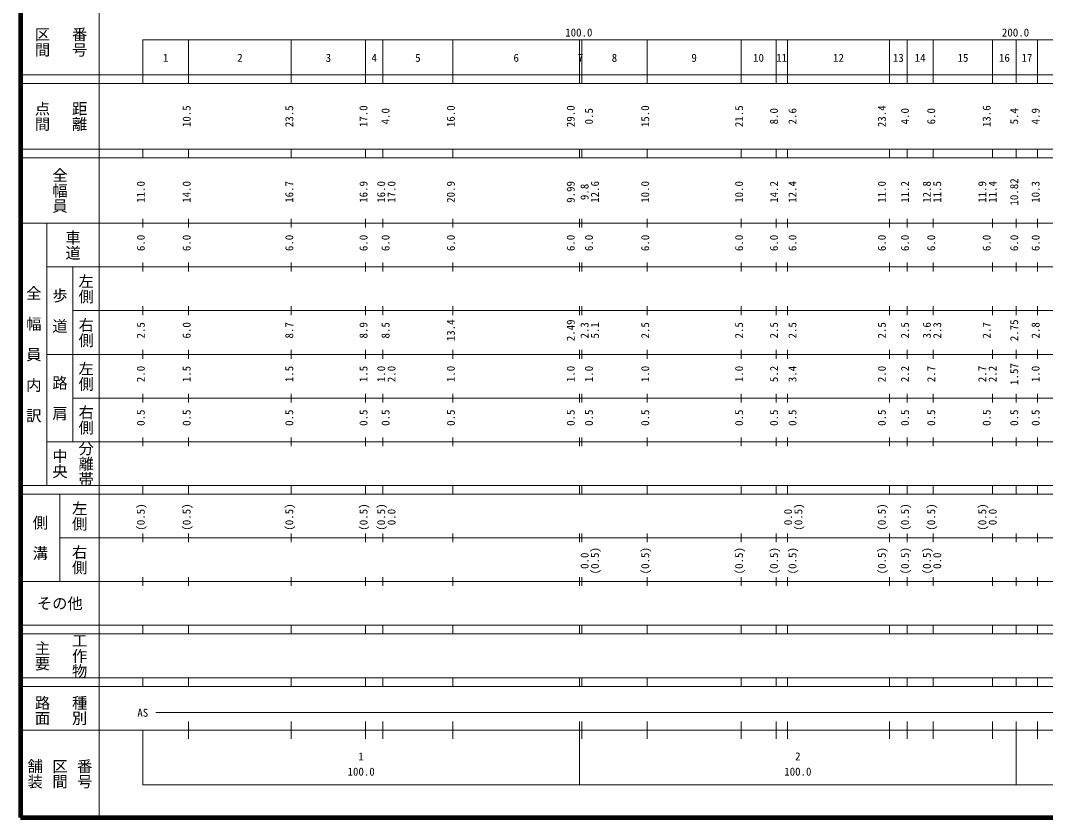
# Model space of a CAD drawing. Units: millimetres on the paper, enlarged 1000 times. Extents: x 40000 to 680000, y 20000 to 380000.
# Drawn here: x 40000 to 274708, y 20000 to 202409 of the extents above; entities that cross this region are included whole.
import ezdxf
from ezdxf.enums import TextEntityAlignment as Align

# ---------------------------------------------------------------- set-up
doc = ezdxf.new("R2010")
doc.units = ezdxf.units.MM
doc.header["$LTSCALE"] = 1000
doc.layers.add('M-TTL', color=2, linetype='Continuous', lineweight=140)
doc.layers.add('M-TTL-BAND', color=7, linetype='Continuous', lineweight=13)
doc.styles.add('@ＭＳ ゴシック', font='')
doc.styles.add('ＭＳ ゴシック', font='')
doc.styles.get('@ＭＳ ゴシック').set_extended_font_data('@MS Gothic')
doc.styles.get('ＭＳ ゴシック').set_extended_font_data('MS Gothic')

msp = doc.modelspace()

# ---------------------------------------------------------------- linework, layer by layer
at = {"layer": 'M-TTL'}
for p, q in [((40000, 380000), (40000, 20000)), ((40000, 20000), (680000, 20000))]:
    msp.add_line(p, q, dxfattribs=at)
at = {"layer": 'M-TTL-BAND'}
for p, q in [((58000, 370000), (58000, 20000)), ((68000, 198000), (579000, 198000)), ((68000, 198000), (68000, 188000)), ((78500, 188000), (78500, 198000)), ((102000, 188000), (102000, 198000)), ((119000, 188000), (119000, 198000)), ((123000, 188000), (123000, 198000)), ((139000, 188000), (139000, 198000)), ((168000, 188000), (168000, 198000)), ((168500, 188000), (168500, 198000)), ((183500, 188000), (183500, 198000)), ((205000, 188000), (205000, 198000)), ((213000, 188000), (213000, 198000)), ((215600, 188000), (215600, 198000)), ((239000, 188000), (239000, 198000)), ((243000, 188000), (243000, 198000)), ((249000, 188000), (249000, 198000)), ((262600, 188000), (262600, 198000)), ((268000, 188000), (268000, 198000)), ((272900, 188000), (272900, 198000)), ((40000, 190000), (579000, 190000)), ((40000, 188000), (579000, 188000)), ((40000, 173000), (579000, 173000)), ((68000, 171000), (68000, 173000)), ((78500, 171000), (78500, 173000)), ((102000, 171000), (102000, 173000)), ((119000, 171000), (119000, 173000)), ((123000, 171000), (123000, 173000)), ((139000, 171000), (139000, 173000)), ((168000, 171000), (168000, 173000)), ((168500, 171000), (168500, 173000)), ((183500, 171000), (183500, 173000)), ((205000, 171000), (205000, 173000)), ((213000, 171000), (213000, 173000)), ((215600, 171000), (215600, 173000)), ((239000, 171000), (239000, 173000)), ((243000, 171000), (243000, 173000)), ((249000, 171000), (249000, 173000)), ((262600, 171000), (262600, 173000)), ((268000, 171000), (268000, 173000)), ((272900, 171000), (272900, 173000)), ((40000, 171000), (579000, 171000)), ((40000, 156000), (579000, 156000)), ((46000, 96000), (46000, 156000)), ((68000, 155000), (68000, 157000)), ((78500, 155000), (78500, 157000)), ((102000, 155000), (102000, 157000)), ((119000, 155000), (119000, 157000)), ((123000, 155000), (123000, 157000)), ((139000, 155000), (139000, 157000)), ((168000, 155000), (168000, 157000)), ((168500, 155000), (168500, 157000)), ((183500, 155000), (183500, 157000)), ((205000, 155000), (205000, 157000)), ((213000, 155000), (213000, 157000)), ((215600, 155000), (215600, 157000)), ((239000, 155000), (239000, 157000)), ((243000, 155000), (243000, 157000)), ((249000, 155000), (249000, 157000)), ((262600, 155000), (262600, 157000)), ((268000, 155000), (268000, 157000)), ((272900, 155000), (272900, 157000)), ((46000, 146000), (579000, 146000)), ((52000, 146000), (52000, 106000)), ((68000, 145000), (68000, 147000)), ((78500, 145000), (78500, 147000)), ((102000, 145000), (102000, 147000)), ((119000, 145000), (119000, 147000)), ((123000, 145000), (123000, 147000)), ((139000, 145000), (139000, 147000)), ((168000, 145000), (168000, 147000)), ((168500, 145000), (168500, 147000)), ((183500, 145000), (183500, 147000)), ((205000, 145000), (205000, 147000)), ((213000, 145000), (213000, 147000)), ((215600, 145000), (215600, 147000)), ((239000, 145000), (239000, 147000)), ((243000, 145000), (243000, 147000)), ((249000, 145000), (249000, 147000)), ((262600, 145000), (262600, 147000)), ((268000, 145000), (268000, 147000)), ((272900, 145000), (272900, 147000)), ((68000, 135000), (68000, 137000)), ((78500, 135000), (78500, 137000)), ((102000, 135000), (102000, 137000)), ((119000, 135000), (119000, 137000)), ((123000, 135000), (123000, 137000)), ((139000, 135000), (139000, 137000)), ((168000, 135000), (168000, 137000)), ((168500, 135000), (168500, 137000)), ((183500, 135000), (183500, 137000)), ((205000, 135000), (205000, 137000)), ((213000, 135000), (213000, 137000)), ((215600, 135000), (215600, 137000)), ((239000, 135000), (239000, 137000)), ((243000, 135000), (243000, 137000)), ((249000, 135000), (249000, 137000)), ((262600, 135000), (262600, 137000)), ((268000, 135000), (268000, 137000)), ((272900, 135000), (272900, 137000)), ((52000, 136000), (579000, 136000)), ((68000, 125000), (68000, 127000)), ((78500, 125000), (78500, 127000)), ((102000, 125000), (102000, 127000)), ((119000, 125000), (119000, 127000)), ((123000, 125000), (123000, 127000)), ((139000, 125000), (139000, 127000)), ((168000, 125000), (168000, 127000)), ((168500, 125000), (168500, 127000)), ((183500, 125000), (183500, 127000)), ((205000, 125000), (205000, 127000)), ((213000, 125000), (213000, 127000)), ((215600, 125000), (215600, 127000)), ((239000, 125000), (239000, 127000)), ((243000, 125000), (243000, 127000)), ((249000, 125000), (249000, 127000)), ((262600, 125000), (262600, 127000)), ((268000, 125000), (268000, 127000)), ((272900, 125000), (272900, 127000)), ((46000, 126000), (579000, 126000)), ((52000, 116000), (579000, 116000)), ((68000, 115000), (68000, 117000)), ((78500, 115000), (78500, 117000)), ((102000, 115000), (102000, 117000)), ((119000, 115000), (119000, 117000)), ((123000, 115000), (123000, 117000)), ((139000, 115000), (139000, 117000)), ((168000, 115000), (168000, 117000)), ((168500, 115000), (168500, 117000)), ((183500, 115000), (183500, 117000)), ((205000, 115000), (205000, 117000)), ((213000, 115000), (213000, 117000)), ((215600, 115000), (215600, 117000)), ((239000, 115000), (239000, 117000)), ((243000, 115000), (243000, 117000)), ((249000, 115000), (249000, 117000)), ((262600, 115000), (262600, 117000)), ((268000, 115000), (268000, 117000)), ((272900, 115000), (272900, 117000)), ((46000, 106000), (579000, 106000)), ((68000, 105000), (68000, 107000)), ((78500, 105000), (78500, 107000)), ((102000, 105000), (102000, 107000)), ((119000, 105000), (119000, 107000)), ((123000, 105000), (123000, 107000)), ((139000, 105000), (139000, 107000)), ((168000, 105000), (168000, 107000)), ((168500, 105000), (168500, 107000)), ((183500, 105000), (183500, 107000)), ((205000, 105000), (205000, 107000)), ((213000, 105000), (213000, 107000)), ((215600, 105000), (215600, 107000)), ((239000, 105000), (239000, 107000)), ((243000, 105000), (243000, 107000)), ((249000, 105000), (249000, 107000)), ((262600, 105000), (262600, 107000)), ((268000, 105000), (268000, 107000)), ((272900, 105000), (272900, 107000)), ((40000, 96000), (579000, 96000)), ((40000, 94000), (579000, 94000)), ((49000, 94000), (49000, 74000)), ((68000, 94000), (68000, 96000)), ((78500, 94000), (78500, 96000)), ((102000, 94000), (102000, 96000)), ((119000, 94000), (119000, 96000)), ((123000, 94000), (123000, 96000)), ((139000, 94000), (139000, 96000)), ((168000, 94000), (168000, 96000)), ((168500, 94000), (168500, 96000)), ((183500, 94000), (183500, 96000)), ((205000, 94000), (205000, 96000)), ((213000, 94000), (213000, 96000)), ((215600, 94000), (215600, 96000)), ((239000, 94000), (239000, 96000)), ((243000, 94000), (243000, 96000)), ((249000, 94000), (249000, 96000)), ((262600, 94000), (262600, 96000)), ((268000, 94000), (268000, 96000)), ((272900, 94000), (272900, 96000)), ((68000, 83000), (68000, 85000)), ((78500, 83000), (78500, 85000)), ((102000, 83000), (102000, 85000)), ((119000, 83000), (119000, 85000)), ((123000, 83000), (123000, 85000)), ((139000, 83000), (139000, 85000)), ((168000, 83000), (168000, 85000)), ((168500, 83000), (168500, 85000)), ((183500, 83000), (183500, 85000)), ((205000, 83000), (205000, 85000)), ((213000, 83000), (213000, 85000)), ((215600, 83000), (215600, 85000)), ((239000, 83000), (239000, 85000)), ((243000, 83000), (243000, 85000)), ((249000, 83000), (249000, 85000)), ((262600, 83000), (262600, 85000)), ((268000, 83000), (268000, 85000)), ((272900, 83000), (272900, 85000)), ((49000, 84000), (579000, 84000)), ((40000, 74000), (579000, 74000)), ((68000, 73000), (68000, 75000)), ((78500, 73000), (78500, 75000)), ((102000, 73000), (102000, 75000)), ((119000, 73000), (119000, 75000)), ((123000, 73000), (123000, 75000)), ((139000, 73000), (139000, 75000)), ((168000, 73000), (168000, 75000)), ((168500, 73000), (168500, 75000)), ((183500, 73000), (183500, 75000)), ((205000, 73000), (205000, 75000)), ((213000, 73000), (213000, 75000)), ((215600, 73000), (215600, 75000)), ((239000, 73000), (239000, 75000)), ((243000, 73000), (243000, 75000)), ((249000, 73000), (249000, 75000)), ((262600, 73000), (262600, 75000)), ((268000, 73000), (268000, 75000)), ((272900, 73000), (272900, 75000)), ((40000, 64000), (579000, 64000)), ((68000, 62000), (68000, 64000)), ((78500, 62000), (78500, 64000)), ((102000, 62000), (102000, 64000)), ((119000, 62000), (119000, 64000)), ((123000, 62000), (123000, 64000)), ((139000, 62000), (139000, 64000)), ((168000, 62000), (168000, 64000)), ((168500, 62000), (168500, 64000)), ((183500, 62000), (183500, 64000)), ((205000, 62000), (205000, 64000)), ((213000, 62000), (213000, 64000)), ((215600, 62000), (215600, 64000)), ((239000, 62000), (239000, 64000)), ((243000, 62000), (243000, 64000)), ((249000, 62000), (249000, 64000)), ((262600, 62000), (262600, 64000)), ((268000, 62000), (268000, 64000)), ((272900, 62000), (272900, 64000)), ((40000, 62000), (579000, 62000)), ((40000, 52000), (579000, 52000)), ((68000, 50000), (68000, 52000)), ((78500, 50000), (78500, 52000)), ((102000, 50000), (102000, 52000)), ((119000, 50000), (119000, 52000)), ((123000, 50000), (123000, 52000)), ((139000, 50000), (139000, 52000)), ((168000, 50000), (168000, 52000)), ((168500, 50000), (168500, 52000)), ((183500, 50000), (183500, 52000)), ((205000, 50000), (205000, 52000)), ((213000, 50000), (213000, 52000)), ((215600, 50000), (215600, 52000)), ((239000, 50000), (239000, 52000)), ((243000, 50000), (243000, 52000)), ((249000, 50000), (249000, 52000)), ((262600, 50000), (262600, 52000)), ((268000, 50000), (268000, 52000)), ((272900, 50000), (272900, 52000)), ((40000, 50000), (579000, 50000)), ((71000, 44000), (427800, 44000)), ((40000, 40000), (579000, 40000)), ((68000, 40000), (68000, 27500)), ((78500, 38000), (78500, 42000)), ((102000, 38000), (102000, 42000)), ((119000, 38000), (119000, 42000)), ((123000, 38000), (123000, 42000)), ((139000, 38000), (139000, 42000)), ((168000, 27500), (168000, 42000)), ((168500, 38000), (168500, 42000)), ((183500, 38000), (183500, 42000)), ((205000, 38000), (205000, 42000)), ((213000, 38000), (213000, 42000)), ((215600, 38000), (215600, 42000)), ((239000, 38000), (239000, 42000)), ((243000, 38000), (243000, 42000)), ((249000, 38000), (249000, 42000)), ((262600, 38000), (262600, 42000)), ((268000, 27500), (268000, 42000)), ((272900, 38000), (272900, 42000)), ((68000, 27500), (579000, 27500))]:
    msp.add_line(p, q, dxfattribs=at)

# ---------------------------------------------------------------- texts
at = {"layer": 'M-TTL-BAND', "style": '@ＭＳ ゴシック'}
for s, p in [('区間', (45000, 197500)), ('番号', (53500, 197500)), ('点間', (45000, 180500)), ('距離', (53500, 180500)), ('全幅員', (49000, 163500)), ('車道', (52000, 151000)), ('左側', (55000, 141000)), ('全\u3000幅\u3000員\u3000内\u3000訳', (43000, 126000)), ('歩\u3000道', (49000, 136000)), ('右側', (55000, 131000)), ('左側', (55000, 121000)), ('路\u3000肩', (49000, 116000)), ('右側', (55000, 111000)), ('分離帯', (55000, 101000)), ('中央', (49000, 101000)), ('左側', (53500, 89000)), ('側\u3000溝', (44500, 84000)), ('右側', (53500, 79000)), ('工作物', (53500, 57000)), ('主要', (45000, 57000)), ('路面', (45000, 44500)), ('種別', (53500, 44500)), ('舗装', (43333, 30000)), ('区間', (49000, 30000)), ('番号', (54667, 30000))]:
    msp.add_text(s, height=2566, rotation=270, dxfattribs=at).set_placement(p, align=Align.MIDDLE_CENTER)
at = {"layer": 'M-TTL-BAND', "style": 'ＭＳ ゴシック'}
for s, p in [('100.0', (167844, 198195)), ('200.0', (267844, 198195)), ('1', (73250, 192405)), ('2', (90250, 192405)), ('3', (110500, 192405)), ('4', (121000, 192405)), ('5', (131000, 192405)), ('6', (153500, 192405)), ('7', (168250, 192405)), ('8', (176000, 192405)), ('9', (194250, 192405)), ('10', (209000, 192405)), ('11', (214300, 192405)), ('12', (227300, 192405)), ('13', (241000, 192405)), ('14', (246000, 192405)), ('15', (255800, 192405)), ('16', (265300, 192405)), ('17', (270450, 192405)), ('AS', (68000, 42500)), ('1', (118000, 32523)), ('2', (218000, 32523)), ('100.0', (118000, 29033)), ('100.0', (218000, 29033))]:
    msp.add_text(s, height=1833, dxfattribs=at).set_placement(p, align=Align.BOTTOM_CENTER)
for s, p in [('10.5', (79500, 180500)), ('23.5', (103000, 180500)), ('17.0', (120000, 180500)), ('4.0', (125044, 180500)), ('16.0', (140000, 180500)), ('29.0', (167447, 180500)), ('0.5', (171621, 180500)), ('15.0', (184500, 180500)), ('21.5', (206000, 180500)), ('8.0', (214000, 180500)), ('2.6', (218223, 180500)), ('23.4', (238687, 180500)), ('4.0', (244000, 180500)), ('6.0', (250000, 180500)), ('13.6', (262693, 180500)), ('5.4', (269000, 180500)), ('4.9', (273900, 180500)), ('11.0', (69000, 163174)), ('14.0', (79500, 163174)), ('16.7', (103000, 163174)), ('16.9', (120000, 163174)), ('16.0', (124044, 163174)), ('17.0', (126414, 163174)), ('20.9', (140000, 163174)), ('9.99', (167447, 163174)), ('9.8', (170621, 163174)), ('12.6', (172991, 163174)), ('10.0', (184500, 163174)), ('10.0', (206000, 163174)), ('14.2', (214000, 163174)), ('12.4', (218223, 163174)), ('11.0', (238687, 163174)), ('11.2', (244000, 163174)), ('12.8', (249000, 163174)), ('11.5', (251370, 163174)), ('11.9', (261693, 163174)), ('11.4', (264063, 163174)), ('10.82', (269000, 163174)), ('10.3', (273900, 163174)), ('6.0', (69000, 151500)), ('6.0', (79500, 151500)), ('6.0', (103000, 151500)), ('6.0', (120000, 151500)), ('6.0', (125044, 151500)), ('6.0', (140000, 151500)), ('6.0', (167447, 151500)), ('6.0', (171621, 151500)), ('6.0', (184500, 151500)), ('6.0', (206000, 151500)), ('6.0', (214000, 151500)), ('6.0', (218223, 151500)), ('6.0', (238687, 151500)), ('6.0', (244000, 151500)), ('6.0', (250000, 151500)), ('6.0', (262693, 151500)), ('6.0', (269000, 151500)), ('6.0', (273900, 151500)), ('13.4', (140000, 131500)), ('2.49', (167447, 131500)), ('2.75', (269000, 131500)), ('2.5', (69000, 131500)), ('6.0', (79500, 131500)), ('8.7', (103000, 131500)), ('8.9', (120000, 131500)), ('8.5', (125044, 131500)), ('2.3', (170621, 131500)), ('5.1', (172991, 131500)), ('2.5', (184500, 131500)), ('2.5', (206000, 131500)), ('2.5', (214000, 131500)), ('2.5', (218223, 131500)), ('2.5', (238687, 131500)), ('2.5', (244000, 131500)), ('3.6', (249000, 131500)), ('2.3', (251370, 131500)), ('2.7', (262693, 131500)), ('2.8', (273900, 131500)), ('2.0', (69000, 121500)), ('1.5', (79500, 121500)), ('1.5', (103000, 121500)), ('1.5', (120000, 121500)), ('1.0', (124044, 121500)), ('2.0', (126414, 121500)), ('1.0', (140000, 121500)), ('1.0', (167447, 121500)), ('1.0', (171621, 121500)), ('1.0', (184500, 121500)), ('1.0', (206000, 121500)), ('5.2', (214000, 121500)), ('3.4', (218223, 121500)), ('2.0', (238687, 121500)), ('2.2', (244000, 121500)), ('2.7', (250000, 121500)), ('2.7', (261693, 121500)), ('2.2', (264063, 121500)), ('1.57', (269000, 121500)), ('1.0', (273900, 121500)), ('0.5', (69000, 111500)), ('0.5', (79500, 111500)), ('0.5', (103000, 111500)), ('0.5', (120000, 111500)), ('0.5', (125044, 111500)), ('0.5', (140000, 111500)), ('0.5', (167447, 111500)), ('0.5', (171621, 111500)), ('0.5', (184500, 111500)), ('0.5', (206000, 111500)), ('0.5', (214000, 111500)), ('0.5', (218223, 111500)), ('0.5', (238687, 111500)), ('0.5', (244000, 111500)), ('0.5', (250000, 111500)), ('0.5', (262693, 111500)), ('0.5', (269000, 111500)), ('0.5', (273900, 111500)), ('(0.5)', (69000, 88764)), ('(0.5)', (79500, 88764)), ('(0.5)', (103000, 88764)), ('(0.5)', (120000, 88764)), ('(0.5)', (124044, 88764)), ('0.0', (126414, 88764)), ('0.0', (217223, 88764)), ('(0.5)', (219593, 88764)), ('(0.5)', (238687, 88764)), ('(0.5)', (244000, 88764)), ('(0.5)', (250000, 88764)), ('(0.5)', (261693, 88764)), ('0.0', (264063, 88764)), ('0.0', (170621, 78764)), ('(0.5)', (172991, 78764)), ('(0.5)', (184500, 78764)), ('(0.5)', (206000, 78764)), ('(0.5)', (214000, 78764)), ('(0.5)', (218223, 78764)), ('(0.5)', (238687, 78764)), ('(0.5)', (244000, 78764)), ('(0.5)', (249000, 78764)), ('0.0', (251370, 78764))]:
    msp.add_text(s, height=1833, rotation=90, dxfattribs=at).set_placement(p, align=Align.BOTTOM_CENTER)
msp.add_text('その他', height=2566, dxfattribs=at).set_placement((49000, 69000), align=Align.MIDDLE_CENTER)

doc.saveas('drawing.dxf')
